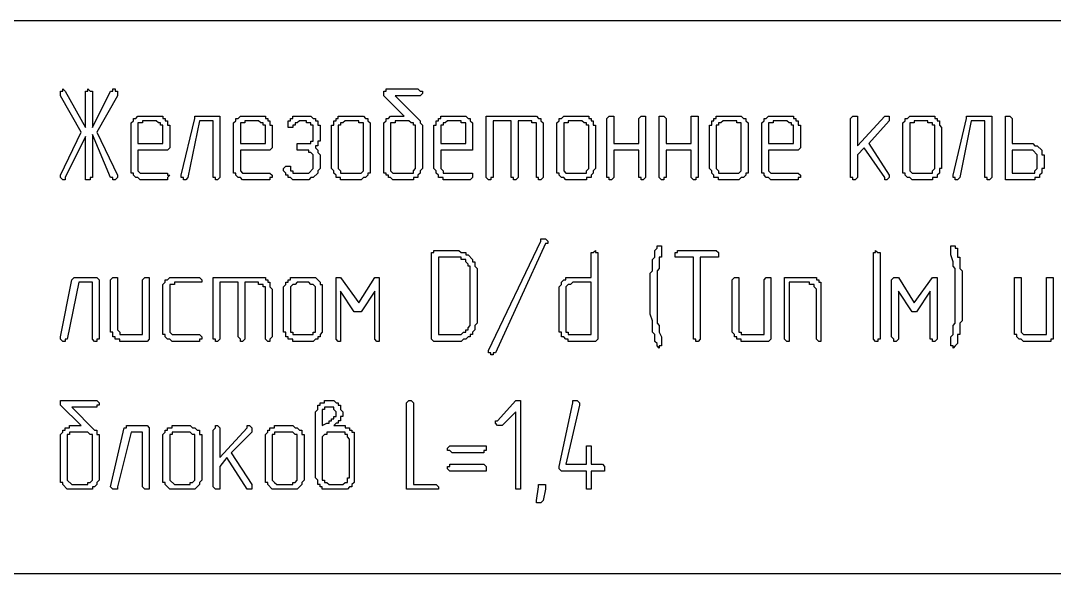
# Model space of a CAD drawing. Header units: millimetres. Extents: x 1 to 1188, y 1 to 840.
# Drawn here: x 1075.09 to 1103.92, y 315.73 to 331.16 of the extents above; entities that cross this region are included whole.
import ezdxf

# ---------------------------------------------------------------- set-up
doc = ezdxf.new("R2010")
doc.units = ezdxf.units.MM
doc.layers.add('GEOMETRY', color=7, linetype='Continuous')

msp = doc.modelspace()

# ---------------------------------------------------------------- linework, layer by layer
at = {"layer": 'GEOMETRY'}
for points in [[(999.752, 331.159), (1184.727, 331.159)], [(999.752, 315.729), (1184.727, 315.729)]]:
    msp.add_lwpolyline(points, dxfattribs=at)
for points in [[(1077.094, 328.176), (1077.602, 329.191), (1077.666, 329.191), (1077.666, 329.255), (1077.729, 329.255), (1077.729, 329.191), (1077.793, 329.191), (1077.793, 329.064), (1077.221, 328.048), (1077.793, 326.842), (1077.793, 326.778), (1077.729, 326.715), (1077.666, 326.715), (1077.666, 326.778), (1077.602, 326.778), (1077.094, 327.984), (1077.094, 326.778), (1077.031, 326.778), (1077.031, 326.715), (1076.904, 326.715), (1076.904, 327.921), (1076.332, 326.778), (1076.332, 326.715), (1076.269, 326.715), (1076.205, 326.778), (1076.205, 326.842), (1076.777, 328.048), (1076.205, 329.064), (1076.205, 329.191), (1076.269, 329.191), (1076.269, 329.255), (1076.332, 329.191), (1076.904, 328.176), (1076.904, 329.191), (1076.967, 329.191), (1076.967, 329.255), (1077.031, 329.191), (1077.094, 329.191)], [(1086.175, 328.429), (1086.239, 328.366), (1086.239, 328.302), (1086.302, 328.239), (1086.302, 327.032), (1086.239, 326.969), (1086.239, 326.905), (1086.175, 326.842), (1086.175, 326.778), (1086.047, 326.778), (1086.047, 326.715), (1085.477, 326.715), (1085.413, 326.778), (1085.348, 326.778), (1085.348, 326.842), (1085.285, 326.842), (1085.285, 326.905), (1085.222, 326.905), (1085.222, 328.302), (1085.285, 328.366), (1085.285, 328.429), (1085.348, 328.429), (1085.413, 328.493), (1085.794, 328.493), (1085.222, 329.064), (1085.222, 329.191), (1085.285, 329.191), (1085.285, 329.255), (1086.175, 329.255), (1086.239, 329.191), (1086.302, 329.191), (1086.302, 329.128), (1086.239, 329.064), (1085.54, 329.064)], [(1078.364, 327.54), (1078.364, 326.969), (1078.428, 326.905), (1079.19, 326.905), (1079.19, 326.842), (1079.253, 326.842), (1079.19, 326.778), (1079.19, 326.715), (1078.428, 326.715), (1078.364, 326.778), (1078.301, 326.778), (1078.238, 326.842), (1078.238, 326.905), (1078.173, 326.905), (1078.173, 328.302), (1078.238, 328.366), (1078.238, 328.429), (1078.301, 328.429), (1078.364, 328.493), (1079.063, 328.493), (1079.063, 328.429), (1079.127, 328.429), (1079.127, 328.366), (1079.19, 328.366), (1079.19, 328.239), (1079.253, 328.239), (1079.253, 327.604), (1079.19, 327.54)], [(1078.364, 327.731), (1079.063, 327.731), (1079.063, 328.239), (1078.998, 328.239), (1078.998, 328.302), (1078.935, 328.302), (1078.872, 328.366), (1078.491, 328.366), (1078.491, 328.302), (1078.364, 328.302)], [(1080.651, 326.842), (1080.651, 326.778), (1080.586, 326.715), (1080.523, 326.715), (1080.523, 326.778), (1080.459, 326.778), (1080.459, 328.366), (1080.079, 328.366), (1079.76, 326.778), (1079.697, 326.715), (1079.634, 326.715), (1079.634, 326.778), (1079.57, 326.778), (1079.57, 326.842), (1079.952, 328.429), (1079.952, 328.493), (1080.651, 328.493)], [(1081.221, 327.54), (1081.221, 326.969), (1081.285, 326.905), (1082.047, 326.905), (1082.11, 326.842), (1082.11, 326.778), (1082.047, 326.778), (1082.047, 326.715), (1081.285, 326.715), (1081.221, 326.778), (1081.158, 326.778), (1081.094, 326.842), (1081.094, 326.905), (1081.031, 326.905), (1081.031, 328.302), (1081.094, 328.366), (1081.094, 328.429), (1081.158, 328.429), (1081.221, 328.493), (1081.92, 328.493), (1081.92, 328.429), (1081.983, 328.429), (1081.983, 328.366), (1082.047, 328.366), (1082.047, 328.239), (1082.11, 328.239), (1082.11, 327.604), (1082.047, 327.54)], [(1081.221, 327.731), (1081.92, 327.731), (1081.92, 328.239), (1081.856, 328.239), (1081.856, 328.302), (1081.793, 328.302), (1081.73, 328.366), (1081.348, 328.366), (1081.348, 328.302), (1081.221, 328.302)], [(1083.317, 327.604), (1083.381, 327.54), (1083.381, 327.477), (1083.444, 327.414), (1083.444, 327.032), (1083.381, 326.969), (1083.381, 326.905), (1083.254, 326.778), (1083.19, 326.778), (1083.127, 326.715), (1082.682, 326.715), (1082.619, 326.778), (1082.555, 326.778), (1082.555, 326.842), (1082.492, 326.842), (1082.492, 326.905), (1082.428, 326.969), (1082.428, 327.032), (1082.492, 327.095), (1082.619, 327.095), (1082.619, 326.969), (1082.682, 326.969), (1082.682, 326.905), (1083.127, 326.905), (1083.254, 327.032), (1083.254, 327.414), (1083.19, 327.477), (1083.127, 327.477), (1083.127, 327.54), (1082.809, 327.54), (1082.809, 327.731), (1083.19, 327.731), (1083.19, 327.794), (1083.254, 327.794), (1083.254, 328.239), (1083.19, 328.239), (1083.19, 328.302), (1083.064, 328.302), (1083.064, 328.366), (1082.872, 328.366), (1082.809, 328.302), (1082.745, 328.302), (1082.745, 328.239), (1082.682, 328.239), (1082.682, 328.176), (1082.555, 328.176), (1082.555, 328.366), (1082.619, 328.366), (1082.619, 328.429), (1082.682, 328.429), (1082.682, 328.493), (1083.19, 328.493), (1083.254, 328.429), (1083.317, 328.429), (1083.317, 328.366), (1083.381, 328.366), (1083.381, 328.239), (1083.444, 328.239), (1083.444, 327.794), (1083.381, 327.794), (1083.381, 327.667), (1083.317, 327.667)], [(1084.841, 327.095), (1084.841, 326.905), (1084.778, 326.905), (1084.778, 326.842), (1084.714, 326.778), (1084.651, 326.778), (1084.588, 326.715), (1084.016, 326.715), (1084.016, 326.778), (1083.889, 326.778), (1083.889, 326.842), (1083.826, 326.905), (1083.826, 326.969), (1083.761, 327.032), (1083.761, 328.239), (1083.826, 328.239), (1083.826, 328.366), (1083.889, 328.366), (1083.889, 328.429), (1083.952, 328.429), (1083.952, 328.493), (1084.651, 328.493), (1084.714, 328.429), (1084.778, 328.429), (1084.778, 328.366), (1084.841, 328.302)], [(1084.651, 327.095), (1084.651, 328.302), (1084.523, 328.302), (1084.523, 328.366), (1084.143, 328.366), (1084.079, 328.302), (1084.016, 328.302), (1084.016, 328.239), (1083.952, 328.239), (1083.952, 327.032), (1084.016, 326.969), (1084.016, 326.905), (1084.588, 326.905), (1084.651, 326.969)], [(1086.11, 327.095), (1086.11, 328.239), (1086.047, 328.239), (1086.047, 328.302), (1085.984, 328.302), (1085.92, 328.366), (1085.54, 328.366), (1085.54, 328.302), (1085.413, 328.302), (1085.413, 326.969), (1085.477, 326.905), (1086.047, 326.905), (1086.047, 326.969), (1086.11, 327.032)], [(1086.809, 327.54), (1086.809, 327.032), (1086.873, 326.969), (1086.873, 326.905), (1087.698, 326.905), (1087.698, 326.778), (1087.635, 326.715), (1086.873, 326.715), (1086.873, 326.778), (1086.746, 326.778), (1086.746, 326.842), (1086.682, 326.905), (1086.682, 326.969), (1086.619, 327.032), (1086.619, 328.239), (1086.682, 328.239), (1086.682, 328.366), (1086.746, 328.366), (1086.746, 328.429), (1086.809, 328.429), (1086.809, 328.493), (1087.508, 328.493), (1087.571, 328.429), (1087.635, 328.429), (1087.635, 328.366), (1087.698, 328.302), (1087.698, 327.54)], [(1086.809, 327.731), (1087.508, 327.731), (1087.508, 328.302), (1087.381, 328.302), (1087.381, 328.366), (1087.001, 328.366), (1086.936, 328.302), (1086.873, 328.302), (1086.873, 328.239), (1086.809, 328.239)], [(1088.778, 328.366), (1088.27, 328.366), (1088.27, 326.778), (1088.206, 326.778), (1088.206, 326.715), (1088.143, 326.715), (1088.08, 326.778), (1088.08, 328.493), (1089.477, 328.493), (1089.54, 328.429), (1089.604, 328.429), (1089.604, 328.366), (1089.667, 328.302), (1089.667, 326.778), (1089.604, 326.715), (1089.54, 326.715), (1089.54, 326.778), (1089.477, 326.778), (1089.477, 328.302), (1089.35, 328.302), (1089.35, 328.366), (1088.969, 328.366), (1088.969, 326.778), (1088.905, 326.715), (1088.842, 326.715), (1088.842, 326.778), (1088.778, 326.778)], [(1091.128, 327.095), (1091.128, 327.032), (1091.064, 326.969), (1091.064, 326.905), (1091.001, 326.842), (1091.001, 326.778), (1090.873, 326.778), (1090.873, 326.715), (1090.302, 326.715), (1090.239, 326.778), (1090.176, 326.778), (1090.111, 326.842), (1090.111, 326.905), (1090.048, 326.905), (1090.048, 328.302), (1090.111, 328.366), (1090.111, 328.429), (1090.176, 328.429), (1090.239, 328.493), (1090.938, 328.493), (1090.938, 328.429), (1091.001, 328.429), (1091.001, 328.366), (1091.064, 328.366), (1091.064, 328.239), (1091.128, 328.239)], [(1090.938, 327.095), (1090.938, 328.239), (1090.873, 328.239), (1090.873, 328.302), (1090.81, 328.302), (1090.746, 328.366), (1090.366, 328.366), (1090.366, 328.302), (1090.239, 328.302), (1090.239, 326.969), (1090.302, 326.905), (1090.873, 326.905), (1090.873, 326.969), (1090.938, 327.032)], [(1092.334, 327.731), (1092.334, 328.429), (1092.397, 328.493), (1092.525, 328.493), (1092.525, 326.778), (1092.46, 326.715), (1092.397, 326.715), (1092.397, 326.778), (1092.334, 326.778), (1092.334, 327.54), (1091.635, 327.54), (1091.635, 326.778), (1091.572, 326.715), (1091.508, 326.715), (1091.508, 326.778), (1091.445, 326.778), (1091.445, 328.429), (1091.508, 328.493), (1091.635, 328.493), (1091.635, 327.731)], [(1093.794, 327.731), (1093.794, 328.493), (1093.985, 328.493), (1093.985, 326.778), (1093.921, 326.778), (1093.921, 326.715), (1093.858, 326.715), (1093.794, 326.778), (1093.794, 327.54), (1093.096, 327.54), (1093.096, 326.778), (1093.032, 326.778), (1093.032, 326.715), (1092.969, 326.715), (1092.906, 326.778), (1092.906, 328.493), (1093.032, 328.493), (1093.096, 328.429), (1093.096, 327.731)], [(1095.382, 327.095), (1095.382, 326.905), (1095.319, 326.905), (1095.319, 326.842), (1095.255, 326.778), (1095.192, 326.778), (1095.128, 326.715), (1094.556, 326.715), (1094.556, 326.778), (1094.43, 326.778), (1094.43, 326.842), (1094.366, 326.905), (1094.366, 326.969), (1094.303, 327.032), (1094.303, 328.239), (1094.366, 328.239), (1094.366, 328.366), (1094.43, 328.366), (1094.43, 328.429), (1094.493, 328.429), (1094.493, 328.493), (1095.192, 328.493), (1095.255, 328.429), (1095.319, 328.429), (1095.319, 328.366), (1095.382, 328.302)], [(1095.192, 327.095), (1095.192, 328.302), (1095.065, 328.302), (1095.065, 328.366), (1094.683, 328.366), (1094.62, 328.302), (1094.556, 328.302), (1094.556, 328.239), (1094.493, 328.239), (1094.493, 327.032), (1094.556, 326.969), (1094.556, 326.905), (1095.128, 326.905), (1095.192, 326.969)], [(1095.954, 327.54), (1095.954, 326.969), (1096.017, 326.905), (1096.779, 326.905), (1096.843, 326.842), (1096.843, 326.778), (1096.779, 326.778), (1096.779, 326.715), (1096.017, 326.715), (1095.954, 326.778), (1095.89, 326.778), (1095.827, 326.842), (1095.827, 326.905), (1095.764, 326.905), (1095.764, 328.302), (1095.827, 328.366), (1095.827, 328.429), (1095.89, 328.429), (1095.954, 328.493), (1096.652, 328.493), (1096.652, 328.429), (1096.716, 328.429), (1096.716, 328.366), (1096.779, 328.366), (1096.779, 328.239), (1096.843, 328.239), (1096.843, 327.604), (1096.779, 327.54)], [(1095.954, 327.731), (1096.652, 327.731), (1096.652, 328.239), (1096.589, 328.239), (1096.589, 328.302), (1096.526, 328.302), (1096.461, 328.366), (1096.081, 328.366), (1096.081, 328.302), (1095.954, 328.302)], [(1098.747, 327.731), (1099.319, 326.842), (1099.319, 326.778), (1099.256, 326.715), (1099.192, 326.715), (1099.192, 326.778), (1098.62, 327.604), (1098.43, 327.414), (1098.43, 326.778), (1098.367, 326.715), (1098.303, 326.715), (1098.303, 326.778), (1098.24, 326.778), (1098.24, 328.429), (1098.303, 328.493), (1098.43, 328.493), (1098.43, 327.667), (1099.192, 328.493), (1099.319, 328.493), (1099.319, 328.366)], [(1100.78, 327.095), (1100.78, 327.032), (1100.716, 327.032), (1100.716, 326.905), (1100.653, 326.842), (1100.653, 326.778), (1100.526, 326.778), (1100.526, 326.715), (1099.954, 326.715), (1099.891, 326.778), (1099.827, 326.778), (1099.764, 326.842), (1099.764, 326.905), (1099.701, 326.905), (1099.701, 328.302), (1099.764, 328.366), (1099.764, 328.429), (1099.827, 328.429), (1099.891, 328.493), (1100.589, 328.493), (1100.589, 328.429), (1100.653, 328.429), (1100.653, 328.366), (1100.716, 328.366), (1100.716, 328.239), (1100.78, 328.176)], [(1100.589, 327.095), (1100.589, 328.239), (1100.526, 328.239), (1100.526, 328.302), (1100.398, 328.302), (1100.398, 328.366), (1100.018, 328.366), (1100.018, 328.302), (1099.891, 328.302), (1099.891, 326.969), (1099.954, 326.905), (1100.526, 326.905), (1100.526, 326.969), (1100.589, 327.032)], [(1102.177, 326.842), (1102.177, 326.778), (1102.114, 326.715), (1102.05, 326.715), (1102.05, 326.778), (1101.985, 326.778), (1101.985, 328.366), (1101.605, 328.366), (1101.288, 326.778), (1101.223, 326.715), (1101.16, 326.715), (1101.16, 326.778), (1101.097, 326.778), (1101.097, 326.842), (1101.478, 328.429), (1101.478, 328.493), (1102.177, 328.493)], [(1102.748, 327.731), (1103.319, 327.731), (1103.383, 327.667), (1103.446, 327.667), (1103.573, 327.54), (1103.573, 327.414), (1103.638, 327.414), (1103.638, 327.032), (1103.573, 327.032), (1103.573, 326.905), (1103.51, 326.842), (1103.51, 326.778), (1103.383, 326.778), (1103.383, 326.715), (1102.557, 326.715), (1102.557, 328.493), (1102.684, 328.493), (1102.748, 328.429)], [(1102.748, 327.54), (1102.748, 326.905), (1103.383, 326.905), (1103.383, 326.969), (1103.446, 327.032), (1103.446, 327.414), (1103.319, 327.54)], [(1089.731, 324.936), (1088.333, 321.889), (1088.27, 321.889), (1088.27, 321.826), (1088.206, 321.826), (1088.206, 321.889), (1088.143, 321.889), (1088.143, 321.952), (1089.604, 325.001), (1089.604, 325.064), (1089.731, 325.064), (1089.794, 325.001), (1089.794, 324.936)], [(1087.826, 322.778), (1087.826, 322.714), (1087.763, 322.651), (1087.763, 322.523), (1087.698, 322.46), (1087.698, 322.396), (1087.635, 322.396), (1087.635, 322.333), (1087.571, 322.333), (1087.508, 322.269), (1087.444, 322.269), (1087.381, 322.206), (1086.619, 322.206), (1086.556, 322.269), (1086.556, 324.682), (1086.619, 324.682), (1086.619, 324.746), (1087.318, 324.746), (1087.381, 324.682), (1087.508, 324.682), (1087.508, 324.619), (1087.571, 324.619), (1087.698, 324.492), (1087.698, 324.429), (1087.763, 324.429), (1087.763, 324.302), (1087.826, 324.239)], [(1091.001, 323.984), (1091.001, 324.682), (1091.064, 324.682), (1091.128, 324.746), (1091.128, 324.682), (1091.191, 324.682), (1091.191, 322.269), (1091.128, 322.206), (1090.366, 322.206), (1090.366, 322.269), (1090.302, 322.269), (1090.239, 322.333), (1090.176, 322.333), (1090.176, 322.46), (1090.111, 322.46), (1090.111, 323.73), (1090.176, 323.794), (1090.176, 323.857), (1090.239, 323.92), (1090.302, 323.92), (1090.302, 323.984)], [(1092.969, 322.143), (1092.969, 322.079), (1092.906, 322.079), (1092.906, 322.016), (1092.842, 322.079), (1092.842, 322.143), (1092.779, 322.206), (1092.779, 322.396), (1092.715, 322.46), (1092.715, 322.778), (1092.652, 322.968), (1092.652, 324.11), (1092.715, 324.175), (1092.715, 324.492), (1092.779, 324.556), (1092.779, 324.746), (1092.842, 324.809), (1092.842, 324.873), (1092.969, 324.873), (1092.969, 324.556), (1092.906, 324.556), (1092.906, 324.239), (1092.842, 324.175), (1092.842, 322.714), (1092.906, 322.651), (1092.906, 322.46), (1092.969, 322.333)], [(1093.858, 324.556), (1093.351, 324.556), (1093.351, 324.682), (1093.414, 324.682), (1093.414, 324.746), (1094.493, 324.746), (1094.556, 324.682), (1094.556, 324.556), (1094.048, 324.556), (1094.048, 322.269), (1093.985, 322.206), (1093.921, 322.206), (1093.921, 322.269), (1093.858, 322.269)], [(1099.065, 322.333), (1099.065, 322.269), (1099.002, 322.269), (1099.002, 322.206), (1098.939, 322.206), (1098.875, 322.269), (1098.875, 324.682), (1098.939, 324.682), (1098.939, 324.746), (1099.002, 324.682), (1099.065, 324.682)], [(1101.16, 322.079), (1101.097, 322.016), (1101.097, 322.079), (1101.033, 322.079), (1101.033, 322.333), (1101.097, 322.396), (1101.097, 322.651), (1101.16, 322.714), (1101.16, 324.239), (1101.097, 324.302), (1101.097, 324.429), (1101.033, 324.619), (1101.033, 324.873), (1101.16, 324.873), (1101.16, 324.809), (1101.223, 324.809), (1101.223, 324.556), (1101.288, 324.556), (1101.288, 324.239), (1101.352, 324.175), (1101.352, 322.778), (1101.288, 322.714), (1101.288, 322.396), (1101.223, 322.396), (1101.223, 322.143)], [(1087.635, 322.778), (1087.635, 324.302), (1087.571, 324.302), (1087.571, 324.365), (1087.508, 324.429), (1087.508, 324.492), (1087.381, 324.492), (1087.381, 324.556), (1086.746, 324.556), (1086.746, 322.396), (1087.381, 322.396), (1087.444, 322.46), (1087.508, 322.46), (1087.508, 322.523), (1087.571, 322.523), (1087.571, 322.588), (1087.635, 322.651)], [(1077.284, 322.333), (1077.284, 322.269), (1077.221, 322.269), (1077.221, 322.206), (1077.157, 322.206), (1077.094, 322.269), (1077.094, 323.857), (1076.714, 323.857), (1076.395, 322.269), (1076.332, 322.269), (1076.332, 322.206), (1076.269, 322.206), (1076.205, 322.269), (1076.205, 322.333), (1076.522, 323.92), (1076.585, 323.984), (1077.221, 323.984), (1077.284, 323.92)], [(1078.681, 322.333), (1078.681, 322.269), (1078.618, 322.206), (1077.856, 322.206), (1077.856, 322.269), (1077.729, 322.269), (1077.729, 322.333), (1077.666, 322.333), (1077.666, 322.46), (1077.602, 322.46), (1077.602, 323.92), (1077.666, 323.984), (1077.793, 323.984), (1077.793, 322.523), (1077.856, 322.46), (1077.856, 322.396), (1078.491, 322.396), (1078.491, 323.92), (1078.555, 323.984), (1078.681, 323.984)], [(1080.015, 322.206), (1079.317, 322.206), (1079.253, 322.269), (1079.19, 322.269), (1079.127, 322.333), (1079.127, 322.396), (1079.063, 322.396), (1079.063, 323.794), (1079.127, 323.857), (1079.127, 323.92), (1079.19, 323.92), (1079.253, 323.984), (1080.079, 323.984), (1080.142, 323.92), (1080.142, 323.857), (1079.38, 323.857), (1079.38, 323.794), (1079.253, 323.794), (1079.253, 322.46), (1079.317, 322.396), (1080.079, 322.396), (1080.142, 322.333), (1080.142, 322.269), (1080.079, 322.269), (1080.079, 322.206)], [(1081.158, 323.857), (1080.651, 323.857), (1080.651, 322.269), (1080.586, 322.206), (1080.523, 322.206), (1080.523, 322.269), (1080.459, 322.269), (1080.459, 323.984), (1081.92, 323.984), (1081.92, 323.92), (1081.983, 323.92), (1081.983, 323.857), (1082.047, 323.857), (1082.047, 323.73), (1082.11, 323.667), (1082.11, 322.333), (1082.047, 322.269), (1082.047, 322.206), (1081.983, 322.206), (1081.92, 322.269), (1081.92, 323.73), (1081.856, 323.73), (1081.856, 323.794), (1081.73, 323.794), (1081.73, 323.857), (1081.348, 323.857), (1081.348, 322.269), (1081.285, 322.206), (1081.221, 322.206), (1081.221, 322.269), (1081.158, 322.333)], [(1083.507, 322.588), (1083.507, 322.46), (1083.444, 322.396), (1083.444, 322.333), (1083.381, 322.333), (1083.381, 322.269), (1083.317, 322.269), (1083.254, 322.206), (1082.682, 322.206), (1082.682, 322.269), (1082.555, 322.269), (1082.555, 322.333), (1082.492, 322.333), (1082.492, 322.46), (1082.428, 322.46), (1082.428, 323.73), (1082.492, 323.794), (1082.492, 323.857), (1082.555, 323.857), (1082.555, 323.92), (1082.619, 323.92), (1082.619, 323.984), (1083.317, 323.984), (1083.444, 323.857), (1083.444, 323.794), (1083.507, 323.794)], [(1083.317, 322.588), (1083.317, 323.73), (1083.254, 323.794), (1083.19, 323.794), (1083.127, 323.857), (1082.809, 323.857), (1082.745, 323.794), (1082.682, 323.794), (1082.619, 323.73), (1082.619, 322.46), (1082.682, 322.46), (1082.682, 322.396), (1083.254, 322.396), (1083.254, 322.46), (1083.317, 322.46)], [(1085.095, 322.333), (1085.095, 322.206), (1085.031, 322.206), (1084.968, 322.269), (1084.968, 323.603), (1084.588, 323.031), (1084.396, 323.031), (1084.016, 323.603), (1084.016, 322.206), (1083.952, 322.206), (1083.889, 322.269), (1083.889, 323.984), (1084.016, 323.984), (1084.523, 323.285), (1084.968, 323.984), (1085.095, 323.984)], [(1091.001, 323.857), (1090.493, 323.857), (1090.429, 323.794), (1090.366, 323.794), (1090.302, 323.73), (1090.302, 322.46), (1090.366, 322.46), (1090.366, 322.396), (1091.001, 322.396)], [(1096.017, 322.333), (1096.017, 322.269), (1095.954, 322.206), (1095.192, 322.206), (1095.192, 322.269), (1095.065, 322.269), (1095.065, 322.333), (1095.002, 322.333), (1095.002, 322.396), (1094.938, 322.46), (1094.938, 323.92), (1095.002, 323.984), (1095.128, 323.984), (1095.128, 322.46), (1095.192, 322.46), (1095.192, 322.396), (1095.827, 322.396), (1095.827, 323.92), (1095.89, 323.984), (1096.017, 323.984)], [(1097.414, 322.333), (1097.414, 322.206), (1097.351, 322.206), (1097.288, 322.269), (1097.288, 323.667), (1097.223, 323.73), (1097.223, 323.794), (1097.096, 323.794), (1097.096, 323.857), (1096.526, 323.857), (1096.526, 322.206), (1096.461, 322.206), (1096.398, 322.269), (1096.398, 323.984), (1097.288, 323.984), (1097.288, 323.92), (1097.351, 323.92), (1097.351, 323.857), (1097.414, 323.857)], [(1100.653, 322.333), (1100.653, 322.269), (1100.589, 322.206), (1100.526, 322.206), (1100.526, 322.269), (1100.463, 322.269), (1100.463, 323.603), (1100.081, 323.031), (1099.954, 323.031), (1099.573, 323.603), (1099.573, 322.269), (1099.509, 322.206), (1099.446, 322.206), (1099.446, 322.269), (1099.382, 322.333), (1099.382, 323.92), (1099.446, 323.984), (1099.573, 323.984), (1100.018, 323.285), (1100.526, 323.984), (1100.653, 323.984)], [(1103.891, 322.333), (1103.891, 322.269), (1103.828, 322.269), (1103.828, 322.206), (1103.066, 322.206), (1103.002, 322.269), (1102.939, 322.269), (1102.876, 322.333), (1102.876, 322.396), (1102.811, 322.396), (1102.811, 323.984), (1103.002, 323.984), (1103.002, 322.46), (1103.066, 322.396), (1103.701, 322.396), (1103.701, 323.984), (1103.891, 323.984)], [(1077.157, 319.73), (1077.221, 319.73), (1077.221, 319.603), (1077.284, 319.603), (1077.284, 318.332), (1077.221, 318.269), (1077.221, 318.206), (1077.157, 318.142), (1077.094, 318.142), (1077.094, 318.079), (1076.395, 318.079), (1076.269, 318.206), (1076.269, 318.269), (1076.205, 318.269), (1076.205, 319.603), (1076.269, 319.666), (1076.269, 319.73), (1076.332, 319.73), (1076.332, 319.793), (1076.459, 319.793), (1076.459, 319.856), (1076.777, 319.856), (1076.205, 320.428), (1076.205, 320.555), (1077.221, 320.555), (1077.284, 320.492), (1077.284, 320.428), (1077.221, 320.428), (1077.221, 320.365), (1076.522, 320.365)], [(1083.826, 319.856), (1084.143, 319.856), (1084.143, 319.793), (1084.269, 319.793), (1084.269, 319.73), (1084.333, 319.73), (1084.333, 319.666), (1084.396, 319.666), (1084.396, 318.269), (1084.333, 318.206), (1084.333, 318.142), (1084.269, 318.142), (1084.206, 318.079), (1083.507, 318.079), (1083.507, 318.142), (1083.444, 318.142), (1083.444, 318.206), (1083.381, 318.206), (1083.381, 318.332), (1083.317, 318.396), (1083.317, 320.238), (1083.381, 320.302), (1083.381, 320.428), (1083.444, 320.428), (1083.444, 320.492), (1083.571, 320.492), (1083.571, 320.555), (1083.826, 320.555), (1083.889, 320.492), (1083.952, 320.492), (1083.952, 320.428), (1084.016, 320.428), (1084.016, 320.302), (1084.079, 320.238), (1084.079, 320.11), (1084.016, 320.11), (1084.016, 319.983), (1083.952, 319.983), (1083.952, 319.92), (1083.889, 319.92)], [(1083.507, 319.856), (1083.634, 319.92), (1083.698, 319.92), (1083.698, 319.983), (1083.761, 319.983), (1083.761, 320.047), (1083.826, 320.047), (1083.826, 320.11), (1083.889, 320.11), (1083.889, 320.238), (1083.826, 320.302), (1083.826, 320.365), (1083.571, 320.365), (1083.571, 320.302), (1083.507, 320.302)], [(1086.619, 318.079), (1085.857, 318.079), (1085.857, 320.492), (1085.92, 320.555), (1085.984, 320.555), (1086.047, 320.492), (1086.047, 318.206), (1086.682, 318.206), (1086.746, 318.142), (1086.746, 318.079)], [(1089.032, 318.142), (1089.032, 318.079), (1088.905, 318.079), (1088.905, 320.238), (1088.523, 319.856), (1088.397, 319.856), (1088.333, 319.92), (1088.333, 319.983), (1088.397, 319.983), (1088.905, 320.555), (1089.032, 320.555)], [(1091.001, 318.777), (1091.318, 318.777), (1091.381, 318.714), (1091.381, 318.586), (1091.001, 318.586), (1091.001, 318.079), (1090.873, 318.079), (1090.873, 318.586), (1090.176, 318.586), (1090.111, 318.651), (1090.111, 318.714), (1090.493, 320.492), (1090.493, 320.555), (1090.619, 320.555), (1090.683, 320.492), (1090.683, 320.428), (1090.302, 318.777), (1090.873, 318.777), (1090.873, 319.285), (1091.001, 319.285)], [(1078.681, 318.142), (1078.681, 318.079), (1078.555, 318.079), (1078.491, 318.142), (1078.491, 319.666), (1078.173, 319.666), (1077.793, 318.142), (1077.793, 318.079), (1077.666, 318.079), (1077.602, 318.142), (1077.983, 319.793), (1078.046, 319.793), (1078.046, 319.856), (1078.618, 319.856), (1078.681, 319.793)], [(1080.142, 318.396), (1080.142, 318.332), (1080.079, 318.269), (1080.079, 318.206), (1079.952, 318.079), (1079.253, 318.079), (1079.127, 318.206), (1079.127, 318.269), (1079.063, 318.269), (1079.063, 319.603), (1079.127, 319.666), (1079.127, 319.73), (1079.19, 319.73), (1079.19, 319.793), (1079.317, 319.793), (1079.317, 319.856), (1079.825, 319.856), (1079.889, 319.793), (1079.952, 319.793), (1080.015, 319.73), (1080.079, 319.73), (1080.079, 319.603), (1080.142, 319.603)], [(1080.968, 319.094), (1081.539, 318.206), (1081.539, 318.079), (1081.413, 318.079), (1080.841, 318.968), (1080.651, 318.714), (1080.651, 318.079), (1080.523, 318.079), (1080.459, 318.142), (1080.459, 319.73), (1080.523, 319.793), (1080.523, 319.856), (1080.586, 319.856), (1080.651, 319.793), (1080.651, 318.968), (1081.413, 319.793), (1081.413, 319.856), (1081.476, 319.856), (1081.539, 319.793), (1081.539, 319.666)], [(1083, 318.396), (1083, 318.332), (1082.935, 318.269), (1082.935, 318.206), (1082.809, 318.079), (1082.11, 318.079), (1081.983, 318.206), (1081.983, 318.269), (1081.92, 318.269), (1081.92, 319.603), (1081.983, 319.666), (1081.983, 319.73), (1082.047, 319.73), (1082.047, 319.793), (1082.173, 319.793), (1082.173, 319.856), (1082.682, 319.856), (1082.745, 319.793), (1082.809, 319.793), (1082.872, 319.73), (1082.935, 319.73), (1082.935, 319.603), (1083, 319.603)], [(1077.094, 318.396), (1077.094, 319.603), (1077.031, 319.603), (1076.967, 319.666), (1076.459, 319.666), (1076.459, 319.603), (1076.395, 319.603), (1076.395, 318.332), (1076.522, 318.206), (1076.967, 318.206), (1076.967, 318.269), (1077.031, 318.269), (1077.094, 318.332)], [(1079.952, 318.396), (1079.952, 319.603), (1079.889, 319.603), (1079.825, 319.666), (1079.317, 319.666), (1079.317, 319.603), (1079.253, 319.603), (1079.253, 318.332), (1079.38, 318.206), (1079.825, 318.206), (1079.825, 318.269), (1079.889, 318.269), (1079.952, 318.332)], [(1082.809, 318.396), (1082.809, 319.603), (1082.745, 319.603), (1082.682, 319.666), (1082.173, 319.666), (1082.173, 319.603), (1082.11, 319.603), (1082.11, 318.332), (1082.173, 318.269), (1082.238, 318.206), (1082.682, 318.206), (1082.682, 318.269), (1082.745, 318.269), (1082.809, 318.332)], [(1084.269, 318.396), (1084.269, 319.476), (1084.206, 319.539), (1084.206, 319.603), (1084.143, 319.603), (1084.143, 319.666), (1083.634, 319.666), (1083.634, 319.603), (1083.571, 319.603), (1083.507, 319.539), (1083.507, 318.332), (1083.571, 318.332), (1083.571, 318.269), (1083.634, 318.269), (1083.698, 318.206), (1084.079, 318.206), (1084.143, 318.269), (1084.206, 318.269), (1084.206, 318.396)], [(1088.016, 319.094), (1087.127, 319.094), (1087.064, 319.158), (1087.001, 319.158), (1087.001, 319.221), (1087.064, 319.285), (1088.08, 319.285), (1088.08, 319.158), (1088.016, 319.158)], [(1088.016, 318.586), (1087.064, 318.586), (1087.001, 318.651), (1087.001, 318.714), (1087.064, 318.714), (1087.064, 318.777), (1088.016, 318.777), (1088.08, 318.714), (1088.08, 318.586)], [(1089.667, 317.76), (1089.604, 317.697), (1089.477, 317.697), (1089.477, 317.76), (1089.54, 318.142), (1089.54, 318.206), (1089.731, 318.206), (1089.731, 318.079)]]:
    msp.add_lwpolyline(points, close=True, dxfattribs=at)

doc.saveas('drawing.dxf')
